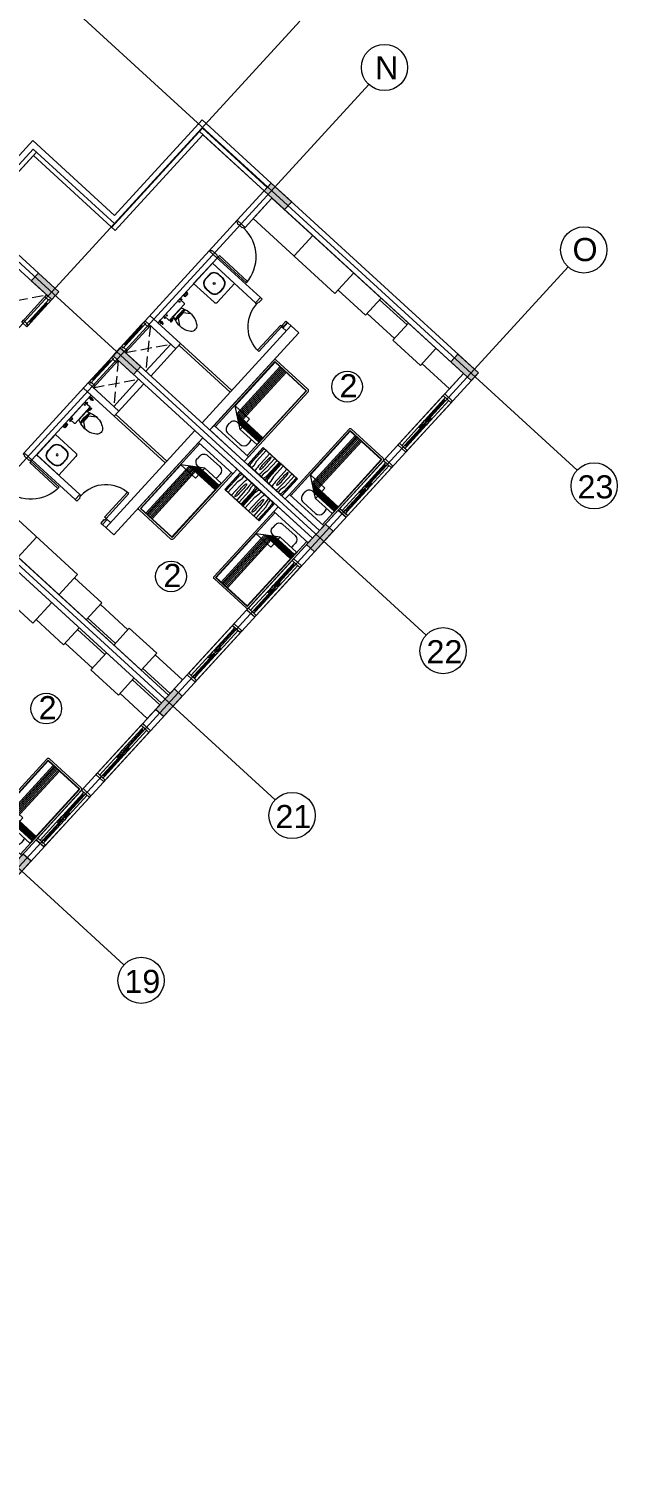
# Model space of a CAD drawing. Header units: metres. Extents: x 750 to 3116, y -341 to 1465.
# Drawn here: x 2753.91 to 2766.65, y 689.85 to 721.01 of the extents above; entities that cross this region are included whole.
import ezdxf
from ezdxf.enums import TextEntityAlignment as Align

# ---------------------------------------------------------------- set-up
doc = ezdxf.new("R2010")
doc.units = ezdxf.units.M
doc.linetypes.add('ACAD_ISO02W100', pattern=[15, 12, -3])
for name, color, linetype, lineweight in [('A-Door', 254, 'Continuous', 5), ('Bathroom Door', 252, 'Continuous', 5), ('Bathroom fur', 252, 'Continuous', 5), ('Centre Line', 7, 'Continuous', 13), ('Column', 50, 'Continuous', 20), ('Cutout', 153, 'Continuous', 5), ('Door', 253, 'Continuous', 5), ('Furniture', 44, 'Continuous', 5), ('GUIDE LINE', 7, 'Continuous', 5), ('Hatch', 251, 'Continuous', 5), ('Hidden line', 251, 'Continuous', 5), ('Inverted beam', 252, 'Continuous', 5), ('Railing', 190, 'Continuous', 5), ('Wall ext', 20, 'Continuous', 18), ('WINDOW', 33, 'Continuous', 5)]:
    doc.layers.add(name, color=color, linetype=linetype, lineweight=lineweight)
doc.layers.add('Text', color=7, linetype='Continuous')
doc.styles.get("Standard").update_dxf_attribs({"font": 'arial.ttf'})
doc.styles.add('TEXT-DET', font='simplex.shx', dxfattribs={"width": 0.7})

# ---------------------------------------------------------------- blocks, each defined once
blk = doc.blocks.new('Door 900')
at = {"layer": 'A-Door'}
for points in [[(29934124, 12198491), (29934164, 12198491), (29934164, 12198476), (29934239, 12198476), (29934314, 12198476), (29934314, 12198491), (29934354, 12198491), (29934354, 12198524), (29934239, 12198524), (29934124, 12198524)], [(29934164, 12197672), (29934314, 12197672), (29934314, 12197658), (29934354, 12197658), (29934354, 12197624), (29934239, 12197624), (29934124, 12197624), (29934124, 12197658), (29934164, 12197658)]]:
    blk.add_lwpolyline(points, close=True, dxfattribs=at)
blk.add_lwpolyline([(29935187, 12197658), (29934354, 12197658), (29934354, 12197698), (29935185, 12197698)], dxfattribs=at)
blk.add_arc((29934327, 12197631), 860, 1.7769, 88.2024, dxfattribs=at)
blk = doc.blocks.new('Door1')
at = {"layer": 'Bathroom Door'}
for p, q in [((1900.586, 444.886), (1899.856, 444.886)), ((1900.586, 444.846), (1899.857, 444.846))]:
    blk.add_line(p, q, dxfattribs=at)
for points in [[(1900.736, 444.921), (1900.586, 444.921), (1900.586, 444.886), (1900.636, 444.886), (1900.636, 444.871), (1900.736, 444.871), (1900.736, 444.921)], [(1900.586, 444.886), (1900.586, 444.846)], [(1900.736, 444.121), (1900.586, 444.121), (1900.586, 444.156), (1900.636, 444.156), (1900.636, 444.171), (1900.736, 444.171), (1900.736, 444.121)]]:
    blk.add_lwpolyline(points, dxfattribs=at)
blk.add_arc((1900.586, 444.886), 0.73, 180, 270, dxfattribs=at)
blk = doc.blocks.new('Water Closet')
at = {"layer": 'Bathroom fur', "linetype": 'Continuous', "lineweight": -3}
for p, q in [((1886.331, 447.871), (1886.35, 447.871)), ((1886.331, 447.851), (1886.35, 447.851)), ((1886.364, 447.861), (1886.346, 447.861)), ((1886.364, 447.861), (1886.349, 447.87)), ((1886.364, 447.861), (1886.349, 447.853)), ((1886.364, 447.861), (1886.355, 447.877)), ((1886.364, 447.861), (1886.355, 447.846)), ((1886.364, 447.861), (1886.364, 447.879)), ((1886.364, 447.861), (1886.364, 447.879)), ((1886.364, 447.861), (1886.364, 447.879)), ((1886.364, 447.861), (1886.364, 447.879)), ((1886.364, 447.861), (1886.364, 447.879)), ((1886.364, 447.861), (1886.364, 447.879)), ((1886.364, 447.861), (1886.364, 447.879)), ((1886.364, 447.861), (1886.364, 447.879)), ((1886.364, 447.861), (1886.364, 447.879)), ((1886.364, 447.861), (1886.364, 447.879)), ((1886.364, 447.861), (1886.364, 447.879)), ((1886.364, 447.861), (1886.364, 447.879)), ((1886.364, 447.861), (1886.373, 447.877)), ((1886.364, 447.861), (1886.379, 447.87)), ((1886.364, 447.861), (1886.381, 447.861)), ((1886.364, 447.861), (1886.379, 447.853)), ((1886.364, 447.861), (1886.373, 447.846)), ((1886.364, 447.861), (1886.364, 447.844)), ((1886.378, 447.871), (1886.416, 447.871)), ((1886.378, 447.851), (1886.416, 447.851)), ((1886.416, 447.851), (1886.416, 447.871))]:
    blk.add_line(p, q, dxfattribs=at)
at = {"layer": 'Bathroom fur', "linetype": 'ByBlock'}
for p, q in [((1886.152, 447.554), (1886.027, 447.644)), ((1886.152, 447.379), (1886.152, 447.554)), ((1886.217, 447.662), (1886.217, 447.713)), ((1886.239, 447.713), (1886.217, 447.713)), ((1886.217, 447.662), (1886.232, 447.625)), ((1886.232, 447.625), (1886.239, 447.625)), ((1886.239, 447.608), (1886.239, 447.713)), ((1886.239, 447.666), (1886.264, 447.666)), ((1886.239, 447.608), (1886.264, 447.608)), ((1886.256, 447.343), (1886.256, 447.59)), ((1886.264, 447.23), (1886.264, 447.703)), ((1886.407, 447.713), (1886.274, 447.713)), ((1886.39, 447.724), (1886.365, 447.724)), ((1886.365, 447.724), (1886.365, 447.715)), ((1886.39, 447.715), (1886.365, 447.715)), ((1886.387, 447.744), (1886.368, 447.744)), ((1886.368, 447.744), (1886.368, 447.724)), ((1886.387, 447.744), (1886.387, 447.724)), ((1886.39, 447.724), (1886.39, 447.715)), ((1886.416, 447.23), (1886.416, 447.703)), ((1886.152, 447.379), (1886.027, 447.288)), ((1886.407, 447.22), (1886.274, 447.22)), ((1886.365, 447.208), (1886.365, 447.218)), ((1886.39, 447.218), (1886.365, 447.218)), ((1886.39, 447.208), (1886.365, 447.208)), ((1886.368, 447.189), (1886.368, 447.208)), ((1886.387, 447.189), (1886.368, 447.189)), ((1886.387, 447.189), (1886.387, 447.208)), ((1886.39, 447.208), (1886.39, 447.218))]:
    blk.add_line(p, q, dxfattribs=at)
at = {"layer": 'Bathroom fur'}
for p, q in [((1886.356, 447.031), (1886.356, 447.081)), ((1886.366, 447.031), (1886.366, 447.081)), ((1886.416, 447.106), (1886.381, 447.106)), ((1886.416, 447.096), (1886.381, 447.096)), ((1886.416, 447.016), (1886.381, 447.016)), ((1886.416, 447.006), (1886.381, 447.006))]:
    blk.add_line(p, q, dxfattribs=at)
at = {"layer": 'Bathroom fur', "linetype": 'Continuous', "lineweight": -3}
blk.add_circle((1886.364, 447.861), 0.0175, dxfattribs=at)
at = {"layer": 'Bathroom fur', "linetype": 'ByBlock'}
for centre in [(1886.378, 447.669), (1886.378, 447.264)]:
    blk.add_circle(centre, 0.0123, dxfattribs=at)
at = {"layer": 'Bathroom fur', "linetype": 'Continuous', "lineweight": -3}
blk.add_arc((1886.331, 447.861), 0.01, 90.002, 270, dxfattribs=at)
at = {"layer": 'Bathroom fur', "linetype": 'ByBlock'}
for centre, radius, start, end in [((1885.835, 447.467), 0.119, 126.3794, 233.6206), ((1886.035, 447.208), 0.446, 109.2942, 127.2549), ((1886.017, 447.095), 0.55, 64.2321, 103.6755), ((1884.672, 447.479), 1.501, 353.4552, 5.5271), ((1885.552, 447.472), 0.65, 345.9276, 13.0204), ((1886.274, 447.703), 0.00987, 90, 180), ((1886.407, 447.703), 0.00987, 0, 90), ((1886.041, 447.728), 0.451, 232.2382, 250.1051), ((1886.017, 447.838), 0.55, 256.3245, 295.7679), ((1886.274, 447.23), 0.00987, 180, 270), ((1886.407, 447.23), 0.00987, 270, 0)]:
    blk.add_arc(centre, radius, start, end, dxfattribs=at)
at = {"layer": 'Bathroom fur'}
for centre, radius, start, end in [((1886.381, 447.081), 0.025, 90, 180), ((1886.381, 447.031), 0.025, 180, 270), ((1886.381, 447.081), 0.015, 90, 180), ((1886.381, 447.031), 0.015, 180, 270)]:
    blk.add_arc(centre, radius, start, end, dxfattribs=at)
at = {"layer": 'Bathroom fur', "style": 'TEXT-DET', "width": 0.6}
blk.add_text('1', height=0.06, dxfattribs=at).set_placement((1886.394, 447.07), align=Align.MIDDLE)
blk = doc.blocks.new('Bed')
at = {"layer": 'Furniture', "linetype": 'Continuous'}
for p, q in [((1878.327, 465.952), (1879.337, 465.952)), ((1878.327, 465.817), (1878.327, 465.952)), ((1879.337, 465.952), (1879.337, 465.817)), ((1879.337, 465.817), (1878.327, 465.817)), ((1878.327, 463.909), (1878.327, 465.817)), ((1878.367, 463.909), (1878.367, 465.817)), ((1878.525, 465.544), (1878.525, 465.624)), ((1878.642, 465.742), (1879.002, 465.742)), ((1879.12, 465.624), (1879.12, 465.544)), ((1879.297, 465.817), (1879.297, 463.909)), ((1879.337, 465.817), (1879.337, 463.909)), ((1878.377, 465.499), (1878.862, 465.499)), ((1878.377, 463.919), (1878.377, 465.499)), ((1878.962, 465.429), (1878.377, 465.429)), ((1878.992, 465.407), (1878.377, 465.407)), ((1879.022, 465.386), (1878.377, 465.386)), ((1879.052, 465.365), (1878.377, 465.365)), ((1879.082, 465.344), (1878.377, 465.344)), ((1879.112, 465.323), (1878.377, 465.323)), ((1879.142, 465.302), (1878.377, 465.302)), ((1878.862, 465.499), (1879.287, 465.199)), ((1878.862, 465.199), (1878.862, 465.499)), ((1878.962, 463.919), (1878.962, 465.429)), ((1879.002, 465.427), (1878.965, 465.427)), ((1878.992, 463.919), (1878.992, 465.407)), ((1879.022, 463.919), (1879.022, 465.386)), ((1879.052, 463.919), (1879.052, 465.365)), ((1879.082, 463.919), (1879.082, 465.344)), ((1879.112, 463.919), (1879.112, 465.323)), ((1879.142, 463.919), (1879.142, 465.302)), ((1879.287, 465.199), (1878.862, 465.199)), ((1879.287, 465.199), (1879.287, 463.919)), ((1879.297, 463.909), (1878.367, 463.909)), ((1879.297, 463.869), (1878.367, 463.869)), ((1879.287, 463.919), (1878.377, 463.919))]:
    blk.add_line(p, q, dxfattribs=at)
for centre, radius, start, end in [((1878.642, 465.624), 0.117, 90, 180), ((1879.002, 465.624), 0.117, 360, 90), ((1878.642, 465.544), 0.117, 180.0006, 202.5189), ((1879.002, 465.544), 0.117, 270, 0), ((1878.367, 463.909), 0.04, 180, 270), ((1879.297, 463.909), 0.04, 270, 0)]:
    blk.add_arc(centre, radius, start, end, dxfattribs=at)
blk = doc.blocks.new('Nightstand')
at = {"layer": 'Furniture'}
for p, q in [((1879.838, 464.54), (1879.838, 464.04)), ((1880.338, 464.54), (1879.838, 464.54)), ((1879.843, 464.535), (1879.843, 464.045)), ((1880.333, 464.535), (1879.843, 464.535)), ((1879.869, 464.442), (1879.871, 464.467)), ((1879.869, 464.045), (1879.869, 464.442)), ((1879.929, 464.358), (1879.951, 464.469)), ((1879.929, 464.045), (1879.929, 464.358)), ((1879.951, 464.469), (1879.951, 464.535)), ((1879.997, 464.32), (1879.991, 464.045)), ((1880.074, 464.444), (1880.068, 464.44)), ((1880.08, 464.44), (1880.074, 464.444)), ((1880.147, 464.32), (1880.147, 464.045)), ((1880.226, 464.469), (1880.226, 464.535)), ((1880.248, 464.358), (1880.226, 464.469)), ((1880.248, 464.045), (1880.248, 464.358)), ((1880.308, 464.442), (1880.305, 464.467)), ((1880.308, 464.045), (1880.308, 464.442)), ((1880.333, 464.045), (1880.333, 464.535)), ((1880.338, 464.04), (1880.338, 464.54)), ((1879.838, 464.04), (1880.338, 464.04)), ((1879.843, 464.045), (1880.333, 464.045)), ((1880.068, 464.081), (1880.074, 464.077)), ((1880.074, 464.077), (1880.08, 464.081))]:
    blk.add_line(p, q, dxfattribs=at)
for centre, radius, start, end in [((1880.021, 464.452), 0.15, 146.5657, 174.2856), ((1881.576, 464.32), 1.578, 174.0179, 180), ((1880.825, 464.399), 0.823, 170.5074, 174.0179), ((1880.715, 464.32), 0.664, 175.5997, 180), ((1880.715, 464.32), 0.664, 180, 184.4003), ((1880.395, 464.345), 0.343, 169.4757, 175.5997), ((1880.197, 464.382), 0.142, 155.8434, 169.4757), ((1879.951, 464.382), 0.142, 10.5243, 24.1566), ((1879.753, 464.345), 0.343, 4.4003, 10.5243), ((1879.433, 464.32), 0.664, 0, 4.4003), ((1879.433, 464.32), 0.664, 355.5997, 0), ((1879.315, 464.399), 0.828, 5.9821, 9.4446), ((1878.564, 464.32), 1.583, 0, 5.9821), ((1880.156, 464.452), 0.15, 5.7144, 33.4343), ((1886.298, 464.381), 6.246, 181.0259, 182.4606), ((1880.197, 464.139), 0.142, 190.5243, 204.1566), ((1879.951, 464.139), 0.142, 335.8434, 349.4757), ((1873.85, 464.381), 6.246, 357.5394, 358.9741)]:
    blk.add_arc(centre, radius, start, end, dxfattribs=at)
blk = doc.blocks.new('Wash bashin')
at = {"layer": 'Bathroom fur', "ltscale": 0.35}
for p, q in [((1884.067, 437.333), (1884.067, 437.883)), ((1884.117, 437.933), (1884.717, 437.933)), ((1884.717, 437.333), (1884.717, 437.933)), ((1884.067, 437.333), (1884.717, 437.333))]:
    blk.add_line(p, q, dxfattribs=at)
at = {"layer": 'Bathroom fur'}
for p, q in [((1884.327, 437.838), (1884.447, 437.838)), ((1884.177, 437.568), (1884.177, 437.688)), ((1884.185, 437.568), (1884.185, 437.688)), ((1884.327, 437.83), (1884.447, 437.83)), ((1884.589, 437.688), (1884.589, 437.568)), ((1884.597, 437.688), (1884.597, 437.568)), ((1884.447, 437.426), (1884.327, 437.426)), ((1884.447, 437.418), (1884.327, 437.418))]:
    blk.add_line(p, q, dxfattribs=at)
blk.add_circle((1884.392, 437.633), 0.0225, dxfattribs=at)
at = {"layer": 'Bathroom fur', "ltscale": 0.35}
blk.add_arc((1884.117, 437.883), 0.05, 90, 180, dxfattribs=at)
at = {"layer": 'Bathroom fur'}
for centre, radius, start, end in [((1884.327, 437.688), 0.15, 90, 180), ((1884.447, 437.688), 0.15, 0, 90), ((1884.327, 437.568), 0.15, 180, 270), ((1884.327, 437.688), 0.142, 90, 180), ((1884.327, 437.568), 0.142, 180, 270), ((1884.447, 437.688), 0.142, 0, 90), ((1884.447, 437.568), 0.15, 270, 0), ((1884.447, 437.568), 0.142, 270, 0)]:
    blk.add_arc(centre, radius, start, end, dxfattribs=at)
blk = doc.blocks.new('700mm Door')
at = {"layer": 'Door'}
for points in [[(11493508.327, 4446107.926), (11493508.287, 4446107.926), (11493508.287, 4446107.776), (11493508.344, 4446107.776), (11493508.344, 4446107.868), (11493508.344, 4446107.88), (11493508.327, 4446107.88)], [(11493508.327, 4446107.88), (11493508.413, 4446107.88), (11493508.413, 4446107.926), (11493508.327, 4446107.926)], [(11493508.413, 4446107.891), (11493508.961, 4446107.891), (11493508.961, 4446107.914), (11493508.413, 4446107.914)], [(11493509.047, 4446107.88), (11493508.961, 4446107.88), (11493508.961, 4446107.926), (11493509.047, 4446107.926)], [(11493509.047, 4446107.926), (11493509.047, 4446107.88), (11493509.03, 4446107.88), (11493509.03, 4446107.868), (11493509.03, 4446107.776), (11493509.087, 4446107.776), (11493509.087, 4446107.926)]]:
    blk.add_lwpolyline(points, close=True, dxfattribs=at)
at = {"layer": 'Door', "color": 1}
blk.add_lwpolyline([(11493508.413, 4446107.88), (11493508.961, 4446107.88), (11493508.961, 4446107.926), (11493508.413, 4446107.926)], close=True, dxfattribs=at)
blk = doc.blocks.new('WINODO1')
at = {"layer": 'WINDOW', "linetype": 'Continuous'}
for p, q in [((2471212540, 936769700), (2471212491, 936769700)), ((2471212491, 936769700), (2471212491, 936769470)), ((2471212540, 936769700), (2471212540, 936769470)), ((2471213991, 936769700), (2471213943, 936769700)), ((2471213943, 936769700), (2471213943, 936769470)), ((2471213991, 936769700), (2471213991, 936769470)), ((2471212540, 936769470), (2471212491, 936769470)), ((2471213991, 936769470), (2471213943, 936769470))]:
    blk.add_line(p, q, dxfattribs=at)
at = {"layer": 'WINDOW'}
for p, q in [((2471212540, 936769700), (2471213943, 936769700)), ((2471213241, 936769537), (2471212540, 936769537)), ((2471212540, 936769470), (2471213943, 936769470)), ((2471212588, 936769633), (2471213217, 936769633)), ((2471212588, 936769585), (2471213217, 936769585)), ((2471213193, 936769561), (2471213089, 936769561)), ((2471213241, 936769633), (2471213943, 936769633)), ((2471213266, 936769585), (2471213895, 936769585)), ((2471213266, 936769537), (2471213895, 936769537)), ((2471213290, 936769609), (2471213394, 936769609))]:
    blk.add_line(p, q, dxfattribs=at)
at = {"layer": 'WINDOW', "color": 4}
blk.add_line((2471212588, 936769609), (2471213217, 936769609), dxfattribs=at)
at = {"layer": 'WINDOW', "color": 4, "true_color": 0x1fffff}
blk.add_line((2471213266, 936769561), (2471213895, 936769561), dxfattribs=at)
at = {"layer": 'WINDOW'}
for points in [[(2471212540, 936769585), (2471212588, 936769585), (2471212588, 936769633), (2471212540, 936769633)], [(2471213076, 936769561), (2471213089, 936769568), (2471213089, 936769554)], [(2471213217, 936769585), (2471213266, 936769585), (2471213266, 936769633), (2471213217, 936769633)], [(2471213217, 936769537), (2471213266, 936769537), (2471213266, 936769585), (2471213217, 936769585)], [(2471213406, 936769609), (2471213394, 936769616), (2471213394, 936769602)], [(2471213895, 936769537), (2471213943, 936769537), (2471213943, 936769585), (2471213895, 936769585)]]:
    blk.add_lwpolyline(points, close=True, dxfattribs=at)

msp = doc.modelspace()

# ---------------------------------------------------------------- hatches: boundary and pattern name
at = {"layer": 'Hatch', "transparency": 33554687}
h = msp.add_hatch(color=256, dxfattribs=at)
h.dxf.hatch_style = 1
h.paths.add_polyline_path([(2747.549, 695.997), (2747.38, 696.153), (2747.221, 695.979), (2747.13, 695.88), (2746.974, 695.71), (2747.144, 695.555)])
h.paths.add_polyline_path([(2750.693, 699.429), (2750.523, 699.585), (2750.118, 699.142), (2750.288, 698.987)])
h.paths.add_polyline_path([(2753.962, 702.998), (2753.792, 703.153), (2753.758, 703.116), (2753.667, 703.017), (2753.387, 702.711), (2753.556, 702.555)])
h.paths.add_polyline_path([(2757.23, 706.566), (2757.061, 706.722), (2756.655, 706.279), (2756.825, 706.124)])
h.paths.add_polyline_path([(2760.499, 710.135), (2760.329, 710.29), (2759.924, 709.848), (2760.094, 709.692)])
h.paths.add_polyline_path([(2763.2, 713.972), (2763.045, 713.803), (2763.487, 713.397), (2763.643, 713.567)])
h.paths.add_polyline_path([(2759.159, 717.674), (2759.004, 717.504), (2759.446, 717.099), (2759.602, 717.268)])
h.paths.add_polyline_path([(2755.891, 714.105), (2755.735, 713.936), (2755.846, 713.834), (2756.178, 713.53), (2756.333, 713.7)])
h.paths.add_polyline_path([(2754.121, 715.726), (2753.965, 715.557), (2754.408, 715.151), (2754.563, 715.321)])
h.paths.add_polyline_path([(2752.916, 710.518), (2752.747, 710.673), (2752.342, 710.231), (2752.511, 710.075)])
h.paths.add_polyline_path([(2751.42, 711.889), (2751.25, 712.044), (2750.845, 711.602), (2751.014, 711.446)])
h.paths.add_polyline_path([(2749.353, 706.968), (2749.198, 706.799), (2749.308, 706.697), (2749.64, 706.393), (2749.796, 706.563)])
h.paths.add_polyline_path([(2747.915, 708.285), (2747.583, 708.589), (2747.428, 708.42), (2747.871, 708.014), (2748.026, 708.184)])
h.paths.add_polyline_path([(2746.379, 703.381), (2746.209, 703.536), (2745.804, 703.094), (2745.974, 702.938)])
h.paths.add_polyline_path([(2745.007, 704.888), (2744.837, 705.044), (2744.432, 704.601), (2744.602, 704.446)])
h.paths.add_polyline_path([(2742.816, 699.831), (2742.66, 699.661), (2743.103, 699.256), (2743.258, 699.426)])
h.paths.add_polyline_path([(2741.488, 701.047), (2741.319, 701.202), (2740.914, 700.76), (2741.083, 700.604)])
h.paths.add_polyline_path([(2738.109, 697.58), (2737.777, 697.884), (2737.622, 697.714), (2738.064, 697.309), (2738.22, 697.478)])
h.paths.add_polyline_path([(2732.526, 703.195), (2732.357, 703.351), (2731.951, 702.908), (2732.121, 702.753)])
h.paths.add_polyline_path([(2735.545, 706.491), (2735.375, 706.646), (2734.97, 706.204), (2735.14, 706.049)])
h.paths.add_polyline_path([(2739.064, 710.332), (2738.894, 710.488), (2738.489, 710.045), (2738.658, 709.89)])
h.paths.add_polyline_path([(2742.207, 713.764), (2742.038, 713.92), (2741.632, 713.477), (2741.802, 713.322), (2741.836, 713.359), (2741.927, 713.458)])
h.paths.add_polyline_path([(2745.476, 717.333), (2745.306, 717.488), (2744.901, 717.046), (2745.071, 716.891)])
h.paths.add_polyline_path([(2748.373, 720.496), (2748.464, 720.596), (2748.62, 720.765), (2748.45, 720.92), (2748.045, 720.478), (2748.214, 720.323)])
h.paths.add_polyline_path([(2737.383, 717.933), (2737.213, 718.088), (2736.808, 717.646), (2736.978, 717.49)])
h.paths.add_polyline_path([(2732.899, 722.039), (2732.744, 721.87), (2732.855, 721.769), (2733.186, 721.465), (2733.342, 721.634)])
h.paths.add_polyline_path([(2730.05, 718.588), (2729.881, 718.744), (2729.475, 718.301), (2729.645, 718.146)])
h.paths.add_polyline_path([(2734.364, 714.637), (2734.194, 714.792), (2733.789, 714.35), (2733.959, 714.195)])
h.paths.add_polyline_path([(2730.845, 710.796), (2730.676, 710.951), (2730.271, 710.509), (2730.44, 710.353)])
h.paths.add_polyline_path([(2726.362, 714.902), (2726.207, 714.733), (2726.649, 714.328), (2726.804, 714.497)])
h.paths.add_polyline_path([(2727.702, 707.364), (2727.532, 707.519), (2727.498, 707.482), (2727.407, 707.382), (2727.127, 707.076), (2727.296, 706.921)])
h.paths.add_polyline_path([(2723.093, 711.334), (2722.938, 711.164), (2723.049, 711.063), (2723.38, 710.759), (2723.536, 710.929)])
h.paths.add_polyline_path([(2721.323, 712.955), (2721.168, 712.785), (2721.611, 712.38), (2721.766, 712.55), (2721.655, 712.651)])
h.paths.add_polyline_path([(2724.592, 716.523), (2724.437, 716.354), (2724.879, 715.949), (2725.035, 716.118)])
h.paths.add_polyline_path([(2727.861, 720.092), (2727.706, 719.922), (2728.148, 719.517), (2728.303, 719.687)])
h.paths.add_polyline_path([(2723.492, 724.094), (2723.336, 723.924), (2723.779, 723.519), (2723.934, 723.689)])
h.paths.add_polyline_path([(2720.518, 720.507), (2720.348, 720.662), (2719.943, 720.219), (2720.112, 720.064)])
h.paths.add_polyline_path([(2717.249, 716.938), (2717.079, 717.093), (2716.674, 716.651), (2716.844, 716.496)])
h.paths.add_polyline_path([(2714.105, 713.506), (2713.936, 713.661), (2713.53, 713.219), (2713.7, 713.063)])
h.paths.add_polyline_path([(2718.747, 709.254), (2718.578, 709.409), (2718.172, 708.967), (2718.342, 708.812)])
h.paths.add_polyline_path([(2720.119, 707.746), (2719.95, 707.902), (2719.544, 707.459), (2719.714, 707.304)])
h.paths.add_polyline_path([(2724.433, 703.795), (2724.263, 703.95), (2723.858, 703.508), (2724.028, 703.353)])
h.paths.add_polyline_path([(2721.289, 700.363), (2721.12, 700.518), (2720.714, 700.076), (2720.884, 699.92)])
h.paths.add_polyline_path([(2716.556, 704.197), (2716.401, 704.027), (2716.843, 703.622), (2716.998, 703.792)])
h.paths.add_polyline_path([(2714.786, 705.818), (2714.631, 705.648), (2715.073, 705.243), (2715.229, 705.413)])
h.paths.add_polyline_path([(2710.417, 709.82), (2710.262, 709.65), (2710.704, 709.245), (2710.859, 709.415)])
h.paths.add_polyline_path([(2711.517, 702.249), (2711.362, 702.08), (2711.804, 701.674), (2711.96, 701.844)])
h.paths.add_polyline_path([(2708.941, 698.548), (2708.771, 698.704), (2708.366, 698.261), (2708.536, 698.106)])
h.paths.add_polyline_path([(2704.299, 702.8), (2704.129, 702.956), (2703.724, 702.513), (2703.894, 702.358)])
h.paths.add_polyline_path([(2706.198, 714.187), (2706.028, 714.342), (2705.869, 714.169), (2705.778, 714.069), (2705.623, 713.899), (2705.792, 713.744)])
h.paths.add_polyline_path([(2709.216, 717.482), (2709.047, 717.638), (2708.641, 717.195), (2708.811, 717.04)])
h.paths.add_polyline_path([(2704.903, 721.434), (2704.733, 721.589), (2704.328, 721.147), (2704.497, 720.991)])
h.paths.add_polyline_path([(2701.464, 718.02), (2701.309, 717.851), (2701.751, 717.446), (2701.907, 717.615)])
h.paths.add_polyline_path([(2703.406, 722.805), (2703.236, 722.96), (2702.831, 722.518), (2703, 722.362)])
h.paths.add_polyline_path([(2697.462, 728.249), (2697.292, 728.404), (2696.887, 727.962), (2697.057, 727.806)])
h.paths.add_polyline_path([(2694.318, 724.817), (2694.149, 724.972), (2693.743, 724.53), (2693.913, 724.374)])
h.paths.add_polyline_path([(2699.694, 719.642), (2699.539, 719.472), (2699.982, 719.067), (2700.137, 719.236)])
h.paths.add_polyline_path([(2696.993, 715.804), (2696.824, 715.959), (2696.418, 715.517), (2696.588, 715.362)])
h.paths.add_polyline_path([(2691.05, 721.248), (2690.88, 721.404), (2690.475, 720.961), (2690.644, 720.806)])
h.paths.add_polyline_path([(2687.781, 717.68), (2687.611, 717.835), (2687.206, 717.393), (2687.376, 717.237)])
h.paths.add_polyline_path([(2693.599, 712.099), (2693.157, 712.504), (2693.002, 712.335), (2693.444, 711.93)])
h.paths.add_polyline_path([(2695.369, 710.478), (2694.927, 710.883), (2694.771, 710.714), (2695.214, 710.309)])
h.paths.add_polyline_path([(2698.196, 714.452), (2698.04, 714.282), (2698.483, 713.877), (2698.638, 714.047)])
h.paths.add_polyline_path([(2702.679, 710.345), (2702.509, 710.501), (2702.104, 710.058), (2702.274, 709.903)])
h.paths.add_polyline_path([(2699.535, 706.913), (2699.366, 707.068), (2698.96, 706.626), (2699.13, 706.471)])
h.paths.add_polyline_path([(2696.266, 703.345), (2696.097, 703.5), (2695.692, 703.057), (2695.861, 702.902)])
h.paths.add_polyline_path([(2691.953, 707.296), (2691.783, 707.451), (2691.378, 707.009), (2691.547, 706.853)])
h.paths.add_polyline_path([(2690.456, 708.667), (2690.286, 708.822), (2689.881, 708.38), (2690.05, 708.225)])
h.paths.add_polyline_path([(2684.512, 714.111), (2684.343, 714.267), (2683.937, 713.824), (2684.107, 713.669)])
h.paths.add_polyline_path([(2681.244, 710.543), (2681.074, 710.698), (2680.669, 710.256), (2680.838, 710.1)])
h.paths.add_polyline_path([(2686.62, 705.367), (2686.464, 705.198), (2686.907, 704.793), (2687.062, 704.962)])
h.paths.add_polyline_path([(2688.389, 703.746), (2688.234, 703.577), (2688.676, 703.171), (2688.832, 703.341)])
h.paths.add_polyline_path([(2684.043, 701.666), (2683.874, 701.822), (2683.468, 701.379), (2683.638, 701.224)])
h.paths.add_polyline_path([(2678.1, 707.111), (2677.93, 707.266), (2677.525, 706.823), (2677.695, 706.668)])
h.paths.add_polyline_path([(2693.123, 699.912), (2692.953, 700.068), (2692.794, 699.894), (2692.703, 699.795), (2692.548, 699.625), (2692.717, 699.47)])
h.paths.add_polyline_path([(2663.118, 701.878), (2662.948, 702.033), (2662.543, 701.59), (2662.713, 701.435)])
h.paths.add_polyline_path([(2667.661, 706.85), (2667.491, 707.005), (2667.086, 706.562), (2667.256, 706.407)])
h.paths.add_polyline_path([(2672.207, 711.826), (2672.037, 711.981), (2671.633, 711.538), (2671.803, 711.383)])
h.paths.add_polyline_path([(2676.629, 716.665), (2676.186, 717.07), (2676.031, 716.9), (2676.474, 716.495)])
h.paths.add_polyline_path([(2680.658, 721.964), (2680.503, 721.795), (2680.946, 721.39), (2681.101, 721.56)])
h.paths.add_polyline_path([(2670.309, 722.69), (2670.139, 722.845), (2669.734, 722.402), (2669.904, 722.247)])
h.paths.add_polyline_path([(2665.762, 717.714), (2665.593, 717.87), (2665.188, 717.427), (2665.358, 717.272)])
h.paths.add_polyline_path([(2661.216, 712.739), (2661.046, 712.894), (2660.641, 712.451), (2660.811, 712.296)])
h.paths.add_polyline_path([(2658.899, 710.203), (2658.585, 710.49), (2658.585, 710.49), (2658.57, 710.503), (2658.456, 710.608), (2658.301, 710.438), (2658.744, 710.033)])
h.paths.add_polyline_path([(2656.67, 707.763), (2656.5, 707.918), (2656.095, 707.475), (2656.265, 707.32)])
h.paths.add_polyline_path([(2653.471, 715.163), (2653.315, 714.993), (2653.315, 714.993), (2653.758, 714.588), (2653.914, 714.758)])
h.paths.add_polyline_path([(2655.957, 717.544), (2655.788, 717.699), (2655.383, 717.256), (2655.553, 717.101)])
h.paths.add_polyline_path([(2660.504, 722.519), (2660.334, 722.674), (2659.929, 722.231), (2660.099, 722.076)])
h.paths.add_polyline_path([(2665.05, 727.495), (2664.88, 727.65), (2664.476, 727.207), (2664.645, 727.052)])
h.paths.add_polyline_path([(2669.228, 732.408), (2669.072, 732.238), (2669.515, 731.834), (2669.671, 732.003)])

# ---------------------------------------------------------------- linework, layer by layer
at = {"layer": 'Bathroom fur'}
for p, q in [((2757.162, 714.161), (2758.268, 713.148)), ((2757.196, 714.198), (2758.302, 713.185)), ((2755.757, 712.627), (2756.863, 711.614)), ((2755.791, 712.664), (2756.897, 711.651))]:
    msp.add_line(p, q, dxfattribs=at)
at = {"layer": 'Centre Line', "color": 30, "true_color": 0xf26722}
for p, q in [((2755.971, 700.75), (2724.471, 729.604)), ((2765.777, 711.456), (2749.429, 726.431)), ((2762.509, 707.887), (2746.16, 722.862)), ((2759.774, 721.179), (2735.953, 695.174)), ((2761.27, 719.808), (2737.45, 693.803)), ((2759.24, 704.319), (2742.892, 719.293)), ((2765.584, 715.857), (2741.764, 689.852))]:
    msp.add_line(p, q, dxfattribs=at)
for centre in [(2761.608, 720.177), (2765.922, 716.226), (2766.146, 711.118), (2762.877, 707.55), (2759.609, 703.981), (2756.34, 700.413)]:
    msp.add_circle(centre, 0.5, dxfattribs=at)
at = {"layer": 'Column'}
for points in [[(2759.159, 717.674), (2759.602, 717.268), (2759.446, 717.099), (2759.004, 717.504), (2759.159, 717.674)], [(2754.121, 715.726), (2754.563, 715.321), (2754.408, 715.151), (2753.965, 715.557), (2754.121, 715.726)], [(2755.891, 714.105), (2756.333, 713.7), (2756.178, 713.53), (2755.735, 713.936), (2755.891, 714.105)], [(2763.2, 713.972), (2763.643, 713.567), (2763.487, 713.397), (2763.045, 713.803), (2763.2, 713.972)], [(2759.924, 709.848), (2760.329, 710.29), (2760.499, 710.135), (2760.094, 709.692), (2759.924, 709.848)], [(2756.655, 706.279), (2757.061, 706.722), (2757.23, 706.566), (2756.825, 706.124), (2756.655, 706.279)], [(2753.387, 702.711), (2753.792, 703.153), (2753.962, 702.998), (2753.556, 702.555), (2753.387, 702.711)]]:
    msp.add_lwpolyline(points, dxfattribs=at)
at = {"layer": 'Cutout', "linetype": 'ACAD_ISO02W100', "ltscale": 0.02}
for p, q in [((2753.314, 715.068), (2754.297, 715.253)), ((2756.542, 714.594), (2756.444, 713.599)), ((2756.001, 714.004), (2756.984, 714.189)), ((2755.846, 713.834), (2755.748, 712.839)), ((2755.305, 713.244), (2756.288, 713.429))]:
    msp.add_line(p, q, dxfattribs=at)
at = {"layer": 'Furniture'}
for p, q in [((2758.768, 716.906), (2760.538, 715.285)), ((2753.197, 710.824), (2754.967, 709.203)), ((2752.231, 709.769), (2754.001, 708.148))]:
    msp.add_line(p, q, dxfattribs=at)
for points in [[(2763.318, 713.553), (2759.174, 717.349), (2758.768, 716.906)], [(2759.653, 716.096), (2760.058, 716.538)], [(2760.538, 715.285), (2760.943, 715.728)], [(2760.606, 715.359), (2761.199, 714.815), (2761.537, 715.184)], [(2761.503, 715.147), (2762.097, 714.603)], [(2761.233, 714.852), (2761.827, 714.308)], [(2762.131, 714.64), (2761.793, 714.271), (2762.386, 713.728), (2762.724, 714.096)], [(2762.42, 713.765), (2763.014, 713.221), (2763.318, 713.553)], [(2756.936, 706.585), (2752.791, 710.381), (2753.197, 710.824)], [(2756.78, 706.416), (2752.636, 710.212), (2752.231, 709.769)], [(2754.082, 710.013), (2753.676, 709.571)], [(2754.967, 709.203), (2754.561, 708.76)], [(2754.899, 709.129), (2755.493, 708.585), (2755.155, 708.216)], [(2754.001, 708.148), (2754.406, 708.591)], [(2755.459, 708.548), (2756.052, 708.005)], [(2754.068, 708.222), (2754.662, 707.678), (2755, 708.047)], [(2754.966, 708.01), (2755.559, 707.466)], [(2755.189, 708.253), (2755.782, 707.71)], [(2755.748, 707.673), (2756.086, 708.041), (2756.68, 707.498), (2756.342, 707.129)], [(2754.696, 707.715), (2755.289, 707.171)], [(2755.593, 707.503), (2755.255, 707.134), (2755.849, 706.591), (2756.187, 706.959)], [(2756.646, 707.461), (2757.24, 706.917), (2756.936, 706.585)], [(2756.376, 707.166), (2756.969, 706.622)], [(2756.153, 706.923), (2756.747, 706.379), (2756.78, 706.416)], [(2755.883, 706.628), (2756.476, 706.084), (2756.78, 706.416)]]:
    msp.add_lwpolyline(points, dxfattribs=at)
at = {"layer": 'GUIDE LINE'}
for centre in [(2760.8, 713.266), (2756.989, 709.158), (2754.287, 706.297)]:
    msp.add_circle(centre, 0.333, dxfattribs=at)
at = {"layer": 'Hidden line'}
for p, q in [((2757.816, 716.207), (2758.424, 716.871)), ((2754.297, 715.253), (2753.757, 714.663)), ((2754.408, 715.151), (2753.868, 714.561)), ((2756.431, 714.695), (2755.891, 714.105)), ((2756.542, 714.594), (2756.001, 714.004)), ((2755.735, 713.936), (2755.195, 713.346)), ((2755.846, 713.834), (2755.305, 713.244))]:
    msp.add_line(p, q, dxfattribs=at)
at = {"layer": 'Inverted beam'}
msp.add_lwpolyline([(2752.624, 717.097), (2753.995, 718.594), (2755.765, 716.973), (2757.662, 719.045), (2759.159, 717.674), (2759.004, 717.504), (2757.677, 718.72), (2755.779, 716.648), (2754.009, 718.269), (2752.793, 716.942), (2752.624, 717.097)], dxfattribs=at)
at = {"layer": 'Railing'}
for p, q in [((2755.705, 716.716), (2757.67, 718.861)), ((2755.779, 716.648), (2757.677, 718.72)), ((2757.603, 718.787), (2759.004, 717.504)), ((2757.67, 718.861), (2759.071, 717.578)), ((2752.72, 717.01), (2754.003, 718.411)), ((2752.793, 716.942), (2754.077, 718.343)), ((2755.773, 716.79), (2754.003, 718.411)), ((2755.779, 716.648), (2754.009, 718.269))]:
    msp.add_line(p, q, dxfattribs=at)
at = {"layer": 'Wall ext'}
for p, q in [((2754.563, 715.321), (2748.45, 720.92)), ((2754.408, 715.151), (2748.464, 720.596)), ((2758.424, 716.871), (2759.159, 717.674)), ((2759.159, 717.674), (2763.643, 713.567)), ((2763.487, 713.397), (2759.004, 717.504)), ((2758.593, 716.715), (2759.174, 717.349)), ((2758.593, 716.715), (2758.424, 716.871)), ((2757.816, 716.207), (2756.431, 714.695)), ((2758.922, 715.194), (2757.816, 716.207)), ((2756.702, 714.65), (2757.985, 716.051)), ((2758.82, 715.083), (2757.884, 715.941)), ((2754.563, 715.321), (2754.408, 715.151)), ((2758.82, 715.083), (2758.922, 715.194)), ((2757.095, 714.087), (2756.431, 714.695)), ((2757.196, 714.198), (2756.532, 714.806)), ((2757.66, 712.484), (2759.585, 714.586)), ((2759.41, 714.543), (2759.512, 714.653)), ((2759.755, 714.43), (2759.512, 714.653)), ((2757.83, 712.329), (2759.755, 714.43)), ((2759.484, 714.475), (2759.41, 714.543)), ((2755.891, 714.105), (2755.735, 713.936)), ((2755.735, 713.936), (2760.049, 709.984)), ((2755.891, 714.105), (2760.204, 710.154)), ((2756.444, 713.599), (2756.984, 714.189)), ((2756.554, 713.497), (2757.196, 714.198)), ((2747.144, 695.555), (2763.643, 713.567)), ((2755.195, 713.346), (2753.81, 711.834)), ((2755.859, 712.738), (2755.195, 713.346)), ((2755.748, 712.839), (2756.288, 713.429)), ((2755.757, 712.627), (2756.399, 713.328)), ((2760.204, 710.154), (2763.318, 713.553)), ((2755.263, 713.08), (2753.98, 711.679)), ((2755.757, 712.627), (2755.094, 713.235)), ((2757.505, 712.314), (2755.58, 710.213)), ((2757.675, 712.159), (2755.75, 710.058)), ((2754.916, 710.821), (2753.81, 711.834)), ((2755.018, 710.931), (2754.081, 711.789)), ((2761.899, 712.004), (2762.069, 711.849)), ((2761.623, 711.702), (2761.792, 711.547)), ((2755.018, 710.931), (2754.916, 710.821)), ((2760.61, 710.596), (2760.779, 710.441)), ((2756.78, 706.416), (2752.636, 710.212)), ((2752.791, 710.381), (2756.936, 706.585)), ((2755.608, 710.391), (2755.506, 710.28)), ((2755.75, 710.058), (2755.506, 710.28)), ((2755.681, 710.323), (2755.608, 710.391)), ((2760.049, 709.984), (2756.936, 706.585)), ((2759.644, 709.542), (2759.813, 709.386)), ((2758.631, 708.436), (2758.8, 708.28)), ((2758.354, 708.134), (2758.524, 707.978)), ((2757.341, 707.028), (2757.511, 706.872)), ((2753.667, 703.017), (2756.78, 706.416)), ((2756.375, 705.973), (2756.545, 705.818)), ((2755.362, 704.867), (2755.532, 704.712)), ((2755.085, 704.565), (2755.255, 704.41)), ((2754.072, 703.459), (2754.242, 703.304))]:
    msp.add_line(p, q, dxfattribs=at)

# ---------------------------------------------------------------- block references
at = {"rotation": 137.5109695304251}
for name, p in [('Bed', (4458.392, -213.472)), ('Bed', (4460.022, -214.965)), ('Nightstand', (4458.995, -215.939)), ('Nightstand', (4459.364, -216.277)), ('Bed', (4453.485, -222.102))]:
    msp.add_blockref(name, p, dxfattribs=at)
at = {"xscale": -1, "rotation": 317.5109695304251}
for name, p in [('Bed', (3828.784, -900.833)), ('Nightstand', (3831.294, -901.218)), ('Nightstand', (3831.663, -901.556)), ('Bed', (3830.414, -902.326))]:
    msp.add_blockref(name, p, dxfattribs=at)
at = {"layer": 'A-Door'}
for p, xscale, yscale, zscale, rotation in [((-27554.681, 11940.573), 0.001000000000000001, 0.001000000000000001, 0.001000000000000001, 317.5109694300379), ((-11080.939, 29925.419), -0.001, 0.001, 0.001, 137.510969430038)]:
    msp.add_blockref('Door 900', p, dxfattribs=dict(at, xscale=xscale, yscale=yscale, zscale=zscale, rotation=rotation))
at = {"layer": 'Bathroom Door', "xscale": -1, "rotation": 227.5109695302623}
msp.add_blockref('Door1', (1147.574, -386.441), dxfattribs=at)
at = {"layer": 'Bathroom Door', "rotation": 227.5109695305878}
msp.add_blockref('Door1', (3711.269, 2412.417), dxfattribs=at)
at = {"layer": 'Bathroom fur', "rotation": 137.5109695304251}
for name, p in [('Wash bashin', (4443.083, -234.597)), ('Water Closet', (4450.303, -229.231))]:
    msp.add_blockref(name, p, dxfattribs=at)
at = {"layer": 'Bathroom fur', "xscale": -1, "rotation": 317.5109695304251}
for name, p in [('Water Closet', (3843.774, -891.395)), ('Wash bashin', (3848.488, -883.733))]:
    msp.add_blockref(name, p, dxfattribs=at)
at = {"layer": 'Cutout', "xscale": -1, "rotation": 227.5109615824231}
msp.add_blockref('700mm Door', (-11039115.664, -5471554.226), dxfattribs=at)
at = {"layer": 'Cutout', "rotation": 47.511060160877}
for p in [(-4481915.463, -11477801.97), (-4481916.158, -11477802.729)]:
    msp.add_blockref('700mm Door', p, dxfattribs=at)
at = {"layer": 'WINDOW', "linetype": 'Continuous', "xscale": -0.001, "yscale": 0.001, "zscale": 0.001, "rotation": 47.51096953045062}
for p in [(2362721.241, 1190261.485), (2362719.952, 1190260.077), (2362717.972, 1190257.916), (2362716.683, 1190256.508), (2362714.704, 1190254.348), (2362713.414, 1190252.94)]:
    msp.add_blockref('WINODO1', p, dxfattribs=at)

# ---------------------------------------------------------------- texts
at = {"layer": 'Text', "color": 30, "true_color": 0xf26722, "char_height": 0.5, "attachment_point": 1, "rotation": 360}
for s, width, insert in [('N', 0.83687, (2761.407, 720.421)), ('O', 0.83687, (2765.678, 716.485)), ('2', 3.12418, (2760.636, 713.536)), ('23', 0.83687, (2765.787, 711.347)), ('2', 3.12418, (2756.825, 709.429)), ('22', 0.83687, (2762.518, 707.778)), ('2', 3.12418, (2754.123, 706.567)), ('21', 0.83687, (2759.249, 704.21)), ('19', 0.83687, (2755.98, 700.641))]:
    msp.add_mtext_dynamic_manual_height_columns(s, width=width, gutter_width=12.5, heights=[0], dxfattribs=dict(at, insert=insert))

doc.saveas('drawing.dxf')
